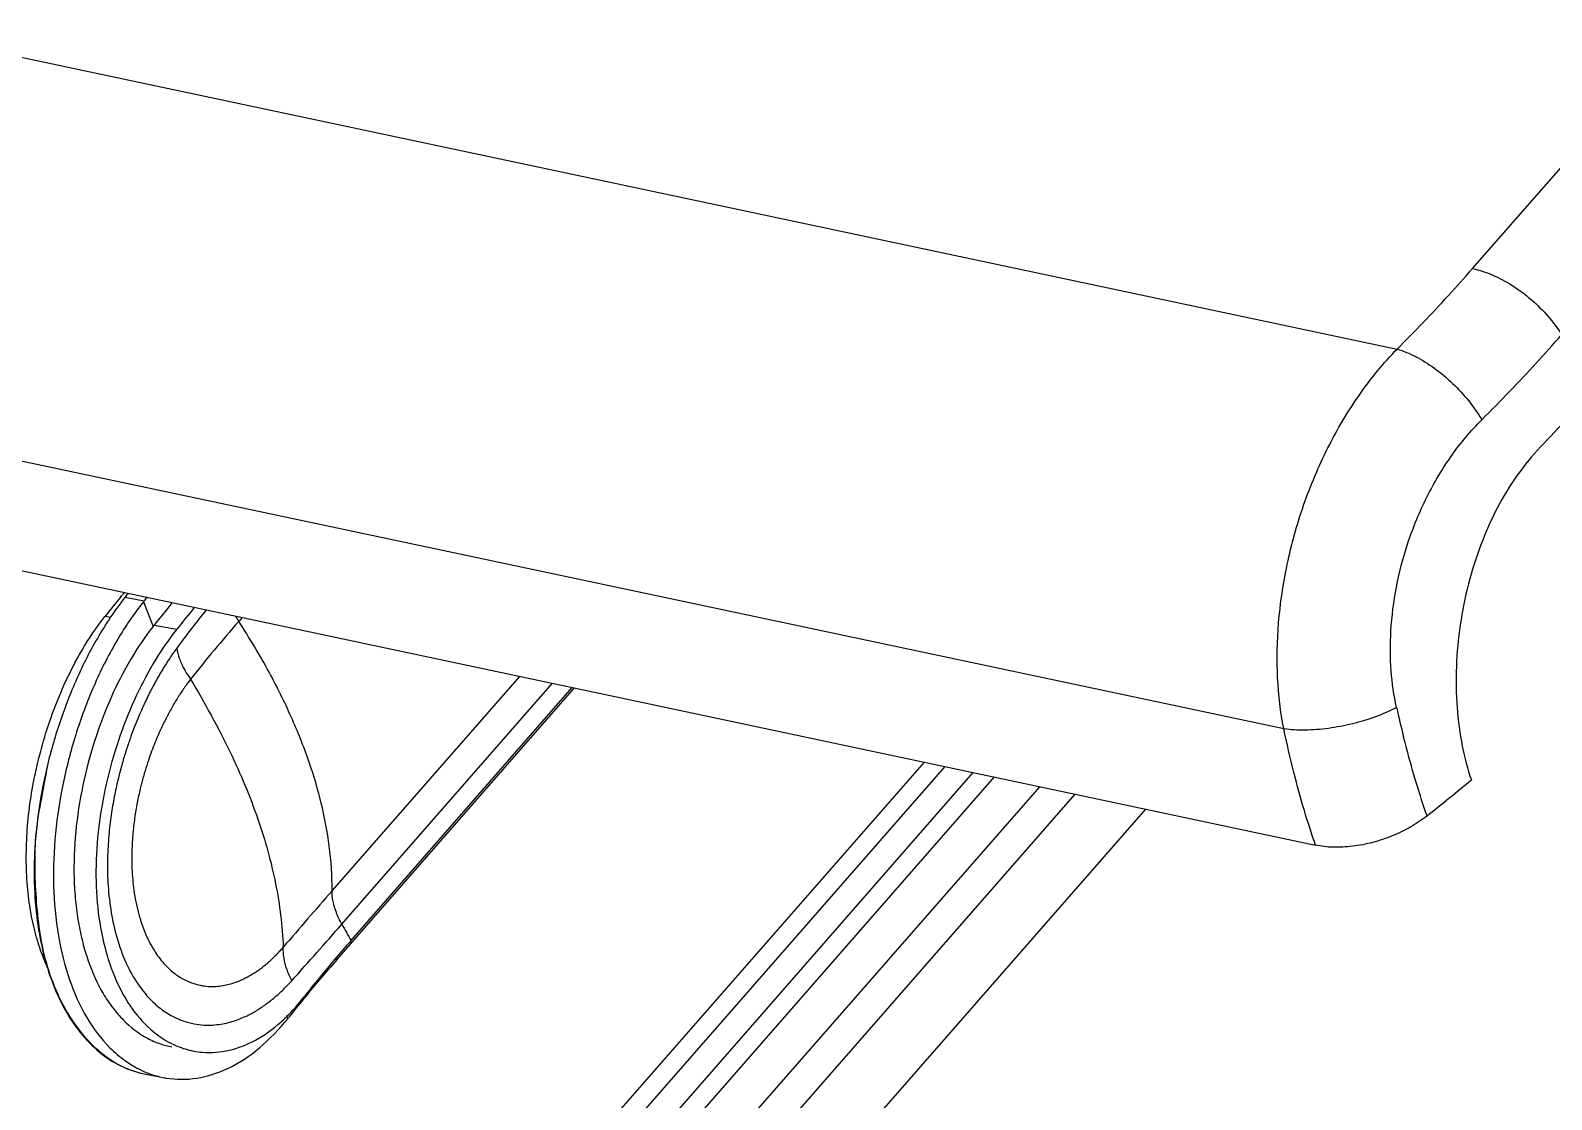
# Model space of a CAD drawing. Header units: millimetres. Extents: x 1786 to 4177, y -2705 to -1639.
# Drawn here: x 3455.63 to 3504, y -1777.98 to -1743.99 of the extents above; entities that cross this region are included whole.
import ezdxf

# ---------------------------------------------------------------- set-up
doc = ezdxf.new("R2010")
doc.units = ezdxf.units.MM

# ---------------------------------------------------------------- blocks, each defined once
blk = doc.blocks.new('*u138')
at = {"color": 7, "linetype": 'Continuous'}
for p, q in [((-11.152, -3.647, 0), (45.901, 61.558, 0)), ((-67.75, 4.75, 0), (-13.977, -6.655, 0)), ((-71.902, -9.468, 0), (-18.217, -20.854, 0)), ((-70.969, -13.773, 0), (-17.03, -25.213, 0)), ((-61.731, -15.926, 0), (-61.674, -15.856, 0)), ((-61.57, -15.942, 0), (-60.849, -16.069, 0)), ((-60.884, -16.113, 0), (-60.519, -17.029, 0)), ((-62.096, -16.703, 0), (-62.322, -16.659, 0)), ((-60.484, -16.985, 0), (-59.632, -17.135, 0)), ((-57.186, -16.696, 0), (-57.315, -16.844, 0)), ((-53.825, -26.924, 0), (-46.802, -18.898, 0)), ((-53.662, -29.511, 0), (-44.756, -19.332, 0)), ((-53.458, -28.168, 0), (-45.574, -19.159, 0)), ((-53.114, -28.775, 0), (-44.837, -19.315, 0)), ((-31.673, -22.107, 0), (-48.193, -40.987, 0)), ((-30.896, -22.272, 0), (-47.543, -41.297, 0)), ((-46.898, -42.002, 0), (-29.832, -22.498, 0)), ((-29.051, -22.663, 0), (-46.612, -42.733, 0)), ((-45.955, -44.296, 0), (-27.344, -23.025, 0)), ((-45.447, -45.505, 0), (-26.023, -23.306, 0)), ((-37.939, -40.501, 0), (-23.383, -23.865, 0)), ((-53.662, -29.511, 0), (-53.684, -29.437, 0)), ((-54.872, -30.941, 0), (-54.844, -30.907, 0)), ((-55.485, -31.704, 0), (-55.519, -31.588, 0)), ((-60.801, -33.777, 0), (-60.335, -33.866, 0))]:
    blk.add_line(p, q, dxfattribs=at)
for centre, radius, start, end in [((-53.847, 33.19, 0), 62.761, 316.12386, 318.79674), ((-18.156, -51.623, 0), 56.33, 140.6753, 141.6329), ((-17.345, -52.285, 0), 57.377, 140.46324, 140.58667), ((-18.839, -49.71, 0), 54.463, 141.4801, 141.6828), ((-52.212, -23.332, 0), 11.924, 141.7036, 146.5963), ((-54.768, -20.933, 0), 7.787, 141.3505, 141.7626), ((-18.736, -49.349, 0), 53.676, 141.5068, 141.6828), ((-17.649, -50.841, 0), 54.599, 140.5393, 141.6775), ((-33.349, -36.974, 0), 32.51, 140.7636, 143.9632), ((-17.527, -50.414, 0), 53.669, 140.5549, 141.6776), ((-55.061, -21.332, 0), 6.951, 141.2795, 141.7438), ((-12.746, -55.835, 0), 59.219, 138.8193, 141.54213), ((-53.884, -14.597, 0), 4.101, 210.0151, 213.2196), ((27.45, -10.762, 0), 42.475, 192.6409, 194.1609), ((-30.431, -29.175, 0), 34.739, 168.1655, 170.5286), ((-62.884, 39.017, 0), 80.553, 308.39363, 309.91413), ((-54.028, -25.777, 0), 10.917, 167.7423, 174.6074), ((148.737, -204.224, 0), 269.197, 138.80487, 139.39744), ((-205.65, 104.92, 0), 202.175, 318.03022, 318.83117), ((-11.872, -5.009, 0), 47.6, 209.1137, 209.9525), ((-10.668, -65.918, 0), 56.403, 138.8122, 139.7507), ((-12.435, -64.431, 0), 54.094, 139.7438, 141.6738), ((-11.021, -66.833, 0), 56.668, 138.8059, 140.6551), ((-12.844, -65.332, 0), 54.306, 140.7065, 141.6806), ((-59.843, -27.222, 0), 6.168, 311.6716, 314.1389), ((-65.493, -23.808, 0), 12.748, 321.7259, 321.9784), ((-60.05, -29.99, 0), 3.861, 244.3548, 254.2121), ((-60.116, -30.185, 0), 3.657, 243.9663, 254.383), ((-60.194, -30.552, 0), 3.281, 253.9603, 254.6386), ((-60.164, -30.338, 0), 3.497, 254.45, 255.5108), ((-60.19, -30.537, 0), 3.297, 254.6389, 255.7796), ((-60.154, -30.3, 0), 3.536, 255.5219, 259.4633), ((-60.182, -30.505, 0), 3.33, 255.7832, 259.2997), ((-59.458, -30.496, 0), 3.474, 255.3865, 259.2336)]:
    blk.add_arc(centre, radius, start, end, dxfattribs=at)
for points, start_tangent, end_tangent in [([(-13.977, -6.655, 0), (-13.001, -5.661, 0), (-12.059, -4.658, 0), (-11.152, -3.647, 0)], (0.708786, 0.705424), (0.658501, 0.75258)), ([(-11.152, -3.647, 0), (-10.417, -3.883, 0), (-9.668, -4.279, 0), (-8.957, -4.808, 0), (-8.327, -5.436, 0), (-7.821, -6.121, 0)], (0.97824, -0.207477), (0.525655, -0.850698)), ([(-10.807, -9.301, 0), (-9.775, -8.25, 0), (-8.779, -7.19, 0), (-7.821, -6.121, 0)], (0.708786, 0.705424), (0.658501, 0.75258)), ([(-18.217, -20.854, 0), (-18.445, -18.957, 0), (-18.408, -16.891, 0), (-18.088, -14.711, 0), (-17.473, -12.5, 0), (-16.564, -10.35, 0), (-15.376, -8.356, 0), (-13.977, -6.655, 0)], (-0.192939, 0.981211), (0.69661, 0.71745)), ([(-13.977, -6.655, 0), (-13.284, -6.937, 0), (-12.576, -7.375, 0), (-11.898, -7.94, 0), (-11.295, -8.597, 0), (-10.807, -9.301, 0)], (0.959441, -0.281909), (0.507644, -0.861567)), ([(-13.996, -20.058, 0), (-14.196, -18.699, 0), (-14.206, -17.19, 0), (-14, -15.56, 0), (-13.557, -13.871, 0), (-12.865, -12.2, 0), (-11.929, -10.633, 0), (-10.807, -9.301, 0)], (-0.218888, 0.97575), (0.708718, 0.705492)), ([(-8.606, -10.309, 0), (-9.478, -11.371, 0), (-10.229, -12.604, 0), (-10.842, -13.974, 0), (-11.306, -15.443, 0), (-11.615, -16.973, 0), (-11.758, -18.526, 0), (-11.732, -20.062, 0), (-11.537, -21.511, 0), (-11.198, -22.768, 0)], (-0.692886, -0.721047), (0.327215, -0.94495)), ([(-60.884, -16.113, 0), (-61.844, -17.512, 0), (-62.693, -19.162, 0), (-63.38, -20.972, 0), (-63.875, -22.847, 0), (-64.17, -24.768, 0), (-64.241, -26.718, 0), (-64.063, -28.6, 0), (-63.643, -30.254, 0), (-63, -31.661, 0), (-62.136, -32.789, 0), (-61.57, -33.271, 0)], (-0.623884, -0.781517), (0.81284, -0.582487)), ([(-64.796, -21.964, 0), (-64.701, -21.602, 0), (-64.335, -20.432, 0), (-63.842, -19.207, 0), (-63.179, -17.923, 0), (-62.322, -16.659, 0)], (0.24172, 0.970346), (0.620667, 0.784075)), ([(-62.166, -16.767, 0), (-62.446, -17.209, 0), (-63.233, -18.676, 0), (-63.902, -20.302, 0), (-64.431, -22.05, 0)], (-0.551625, -0.834092), (-0.243343, -0.96994)), ([(-60.519, -17.029, 0), (-61.355, -18.259, 0), (-62.091, -19.692, 0), (-62.697, -21.28, 0), (-63.147, -22.973, 0), (-63.415, -24.718, 0), (-63.475, -26.454, 0), (-63.422, -27.298, 0), (-63.314, -28.102, 0), (-63.154, -28.848, 0), (-62.946, -29.539, 0), (-62.386, -30.764, 0), (-62.029, -31.294, 0), (-61.629, -31.756, 0), (-60.732, -32.434, 0), (-60.247, -32.646, 0), (-59.822, -32.758, 0)], (-0.619166, -0.78526), (0.982445, -0.186553)), ([(-53.825, -26.924, 0), (-53.928, -25.246, 0), (-54.219, -23.686, 0), (-54.695, -22.07, 0), (-55.352, -20.415, 0), (-56.181, -18.741, 0), (-57.316, -16.844, 0)], (0.011261, 0.999937), (-0.547047, 0.837102)), ([(-59.632, -17.135, 0), (-60.433, -18.284, 0), (-61.149, -19.623, 0), (-61.749, -21.101, 0), (-62.216, -22.685, 0), (-62.524, -24.318, 0), (-62.654, -25.963, 0), (-62.591, -27.553, 0), (-62.332, -29.016, 0), (-61.902, -30.269, 0), (-61.285, -31.351, 0), (-60.513, -32.184, 0), (-59.626, -32.726, 0), (-59.002, -32.914, 0)], (-0.626934, -0.779073), (0.982344, -0.187083)), ([(-59.638, -17.848, 0), (-59.78, -18.047, 0), (-59.92, -18.254, 0), (-60.058, -18.468, 0), (-60.194, -18.69, 0), (-60.329, -18.918, 0), (-60.46, -19.155, 0), (-60.588, -19.396, 0), (-60.711, -19.637, 0), (-60.832, -19.889, 0), (-60.96, -20.17, 0), (-61.097, -20.489, 0), (-61.238, -20.842, 0), (-61.382, -21.234, 0), (-61.529, -21.671, 0), (-61.676, -22.159, 0), (-61.819, -22.705, 0), (-61.955, -23.314, 0), (-62.074, -23.993, 0), (-62.167, -24.747, 0), (-62.221, -25.583, 0), (-62.216, -26.493, 0), (-62.126, -27.474, 0), (-61.917, -28.523, 0), (-61.572, -29.519, 0), (-61.14, -30.327, 0), (-60.688, -30.911, 0), (-60.234, -31.326, 0), (-59.793, -31.61, 0), (-59.375, -31.791, 0), (-58.985, -31.895, 0), (-58.623, -31.939, 0), (-58.29, -31.939, 0), (-57.986, -31.905, 0), (-57.708, -31.848, 0), (-57.453, -31.773, 0), (-57.219, -31.685, 0), (-57.006, -31.59, 0), (-56.815, -31.491, 0), (-56.642, -31.391, 0), (-56.473, -31.284, 0), (-56.302, -31.165, 0), (-56.133, -31.037, 0), (-55.967, -30.901, 0), (-55.804, -30.757, 0), (-55.644, -30.605, 0), (-55.487, -30.447, 0), (-55.334, -30.282, 0)], (-0.588534, -0.808472), (0.66888, 0.74337)), ([(-59.638, -17.848, 0), (-59.541, -18.221, 0), (-59.366, -18.611, 0), (-59.118, -19.004, 0)], (0.153656, -0.988124), (0.584635, -0.811296)), ([(-59.118, -19.005, 0), (-59.24, -19.167, 0), (-59.36, -19.335, 0), (-59.479, -19.51, 0), (-59.595, -19.691, 0), (-59.71, -19.879, 0), (-59.822, -20.072, 0), (-59.931, -20.27, 0), (-60.035, -20.468, 0), (-60.138, -20.674, 0), (-60.247, -20.905, 0), (-60.363, -21.167, 0), (-60.482, -21.457, 0), (-60.604, -21.779, 0), (-60.728, -22.137, 0), (-60.852, -22.538, 0), (-60.973, -22.986, 0), (-61.087, -23.488, 0), (-61.187, -24.045, 0), (-61.266, -24.665, 0), (-61.312, -25.35, 0), (-61.31, -26.095, 0), (-61.239, -26.898, 0), (-61.068, -27.755, 0), (-60.788, -28.566, 0), (-60.436, -29.222, 0), (-60.066, -29.693, 0), (-59.695, -30.025, 0), (-59.334, -30.25, 0), (-58.992, -30.391, 0), (-58.671, -30.468, 0), (-58.374, -30.496, 0), (-58.1, -30.488, 0), (-57.849, -30.453, 0), (-57.62, -30.399, 0), (-57.41, -30.331, 0), (-57.217, -30.252, 0), (-57.04, -30.167, 0), (-56.882, -30.08, 0), (-56.738, -29.993, 0), (-56.598, -29.898, 0), (-56.456, -29.795, 0), (-56.315, -29.683, 0), (-56.177, -29.565, 0), (-56.041, -29.44, 0), (-55.907, -29.309, 0), (-55.776, -29.171, 0), (-55.648, -29.029, 0)], (-0.610777, -0.791803), (0.656143, 0.754636)), ([(-59.118, -19.005, 0), (-57.641, -21.732, 0), (-56.598, -24.243, 0), (-55.938, -26.654, 0), (-55.648, -29.029, 0)], (0.51028, -0.860009), (0.043868, -0.999037)), ([(-18.217, -20.854, 0), (-17.426, -20.898, 0), (-16.547, -20.832, 0), (-15.64, -20.661, 0), (-14.77, -20.397, 0), (-13.996, -20.058, 0)], (0.991035, -0.133604), (0.886527, 0.462677)), ([(-17.03, -25.213, 0), (-17.447, -23.917, 0), (-17.838, -22.496, 0), (-18.217, -20.854, 0)], (-0.327213, 0.944951), (-0.204541, 0.978858)), ([(-12.856, -24.118, 0), (-13.248, -22.909, 0), (-13.623, -21.586, 0), (-13.735, -21.154, 0)], (-0.327211, 0.944951), (-0.244808, 0.969572)), ([(-64.468, -29.795, 0), (-64.588, -29.517, 0), (-64.85, -28.766, 0), (-65.054, -27.937, 0), (-65.195, -27, 0), (-65.261, -25.963, 0), (-65.243, -24.889, 0), (-65.144, -23.806, 0), (-64.965, -22.72, 0), (-64.796, -21.964, 0)], (-0.415683, 0.90951), (0.24172, 0.970346)), ([(-64.431, -22.05, 0), (-64.717, -23.393, 0), (-64.899, -24.75, 0)], (-0.243439, -0.969916), (-0.09326, -0.995642)), ([(-12.856, -24.118, 0), (-13.458, -24.525, 0), (-14.155, -24.865, 0), (-14.892, -25.111, 0), (-15.641, -25.255, 0), (-16.373, -25.29, 0), (-17.03, -25.213, 0)], (-0.783708, -0.621129), (-0.97824, 0.207477)), ([(-64.899, -24.75, 0), (-64.969, -26.252, 0), (-64.894, -27.704, 0), (-64.676, -29.045, 0), (-64.327, -30.243, 0), (-63.851, -31.304, 0), (-63.243, -32.221, 0), (-62.522, -32.954, 0), (-61.722, -33.471, 0)], (-0.09326, -0.995642), (0.898962, -0.438027)), ([(-61.722, -33.471, 0), (-62.341, -33.082, 0), (-62.951, -32.516, 0), (-63.55, -31.746, 0), (-64.088, -30.771, 0), (-64.5, -29.638, 0), (-64.759, -28.425, 0), (-64.888, -27.2, 0), (-64.935, -25.986, 0), (-64.897, -24.751, 0)], (-0.895017, 0.446032), (0.063949, 0.997953)), ([(-53.458, -28.168, 0), (-53.662, -27.735, 0), (-53.786, -27.315, 0), (-53.825, -26.924, 0)], (-0.4865, 0.873681), (0.011911, 0.999929)), ([(-55.334, -30.282, 0), (-55.516, -29.85, 0), (-55.622, -29.428, 0), (-55.648, -29.028, 0)], (-0.451079, 0.892484), (0.036426, 0.999336)), ([(-55.547, -31.649, 0), (-54.871, -30.885, 0)], (0.717774, 0.696276), (0.608057, 0.793894)), ([(-60.107, -33.909, 0), (-60.035, -33.922, 0), (-58.889, -33.926, 0), (-57.703, -33.553, 0), (-56.545, -32.797, 0), (-55.485, -31.704, 0)], (0.982425, -0.186657), (0.624232, 0.781239)), ([(-59.002, -32.914, 0), (-58.671, -32.958, 0), (-57.678, -32.883, 0), (-56.691, -32.505, 0), (-55.742, -31.83, 0)], (0.982344, -0.187083), (0.747083, 0.664731)), ([(-61.57, -33.271, 0), (-61.126, -33.548, 0), (-60.335, -33.858, 0)], (0.81284, -0.582487), (0.967686, -0.252158))]:
    blk.add_spline(points, degree=3, dxfattribs=dict(at, start_tangent=start_tangent, end_tangent=end_tangent))

msp = doc.modelspace()

# ---------------------------------------------------------------- block references
at = {"xscale": 0.849999999999909, "yscale": 0.849999999999909, "zscale": 0.849999999999909}
msp.add_blockref('*u138', (3510.972, -1748.465), dxfattribs=at)

doc.saveas('drawing.dxf')
